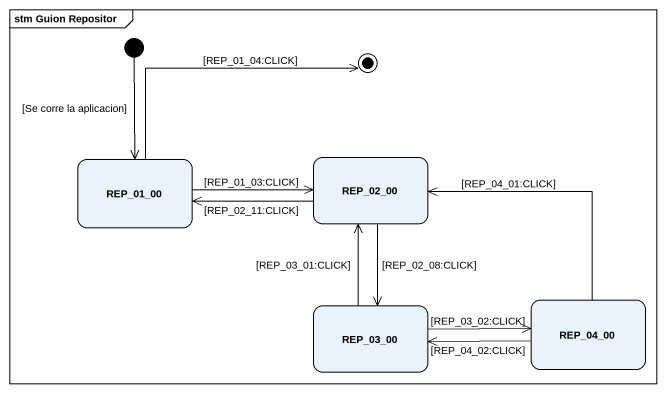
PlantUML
@startuml
mainframe stm Guion Repositor
hide empty description
state REP_01_00
state REP_02_00
state REP_04_00
state REP_03_00
[*] --> REP_01_00 : [Se corre la aplicacion]
REP_01_00 -right-> REP_02_00 : [REP_01_03:CLICK]
REP_02_00 -left-> REP_01_00 : [REP_02_11:CLICK]
REP_02_00 --> REP_03_00 : [REP_02_08:CLICK]
REP_04_00 -up-> REP_02_00 : [REP_04_01:CLICK]
REP_04_00 -left-> REP_03_00 : [REP_04_02:CLICK]
REP_03_00 -up-> REP_02_00 : [REP_03_01:CLICK]
REP_03_00 -right-> REP_04_00 : [REP_03_02:CLICK]
REP_01_00 -right-> [*] : [REP_01_04:CLICK]
@enduml
